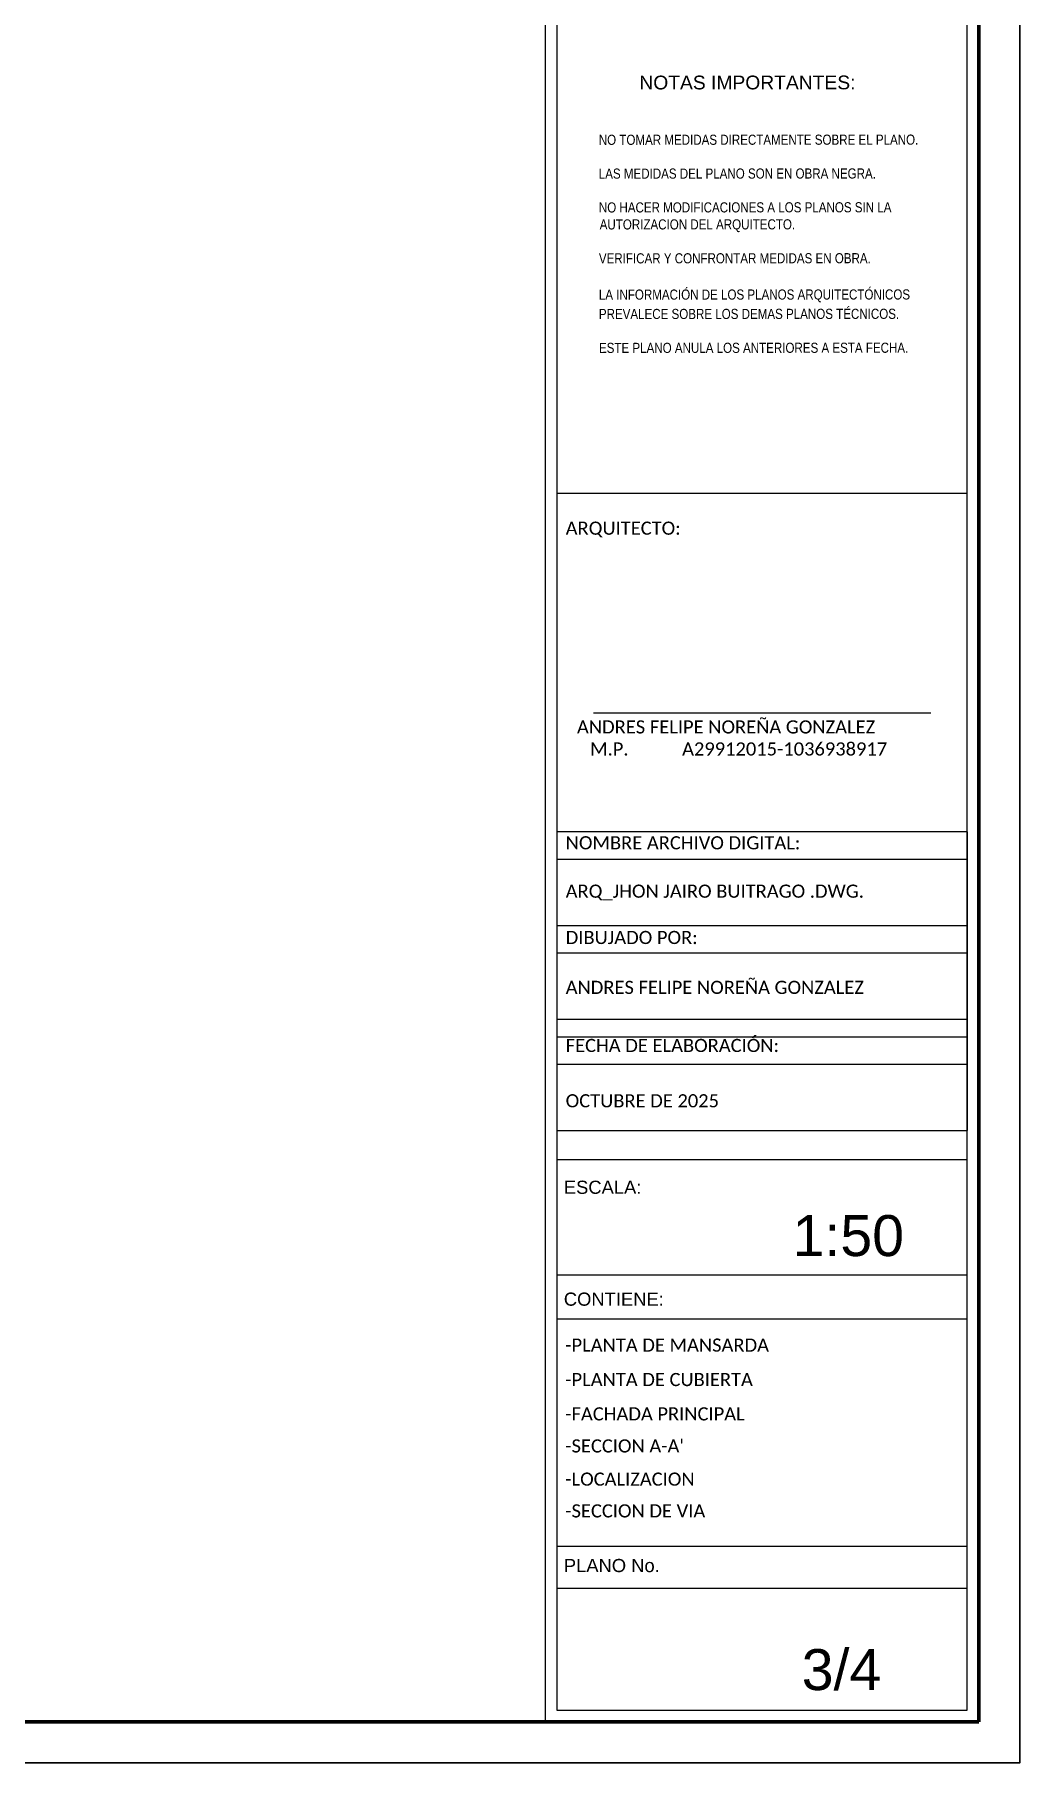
# Model space of a CAD drawing. Header units: metres. Extents: x 2750 to 2938, y 1259 to 1403.
# Drawn here: x 2876.02 to 2885.64, y 1360.92 to 1377.79 of the extents above; entities that cross this region are included whole.
import ezdxf

# ---------------------------------------------------------------- set-up
doc = ezdxf.new("R2010")
doc.units = ezdxf.units.M
doc.linetypes.add('CONTINUA', pattern=[0])
doc.layers.add('0.2', color=3, linetype='Continuous', lineweight=20)
doc.layers.add('TITULOS', color=131, linetype='Continuous', lineweight=90)
for name, color, linetype in [('2', 2, 'Continuous'), ('3', 3, 'Continuous'), ('A', 3, 'Continuous'), ('HATCH', 250, 'Continuous'), ('R-ROTULO', 7, 'Continuous'), ('R-ROTULO TEXTO', 4, 'Continuous'), ('Rótulo', 1, 'Continuous'), ('SECCION', 6, 'Continuous')]:
    doc.layers.add(name, color=color, linetype=linetype)
doc.styles.add('Arial Narrow', font='Arial Narrow.ttf')
doc.styles.add('MtXpl_Calibri', font='')
doc.styles.get("Standard").update_dxf_attribs({"font": 'Arial.ttf'})
doc.styles.add('WMF-Arial1', font='Arial.ttf')
doc.styles.get('MtXpl_Calibri').set_extended_font_data('Calibri')

msp = doc.modelspace()

# ---------------------------------------------------------------- linework, layer by layer
at = {"layer": '0.2', "transparency": 33554687}
msp.add_lwpolyline([(2835.636, 1360.925), (2835.636, 1395.925), (2885.636, 1395.925), (2885.636, 1360.925), (2835.636, 1360.925)], close=True, dxfattribs=at)
at = {"layer": '2', "transparency": 33554687}
msp.add_lwpolyline([(2835.636, 1360.925), (2835.636, 1395.925), (2885.636, 1395.925), (2885.636, 1360.925), (2835.636, 1360.925)], close=True, dxfattribs=at)
at = {"layer": '3', "transparency": 33554687}
msp.add_lwpolyline([(2835.636, 1360.925), (2835.636, 1395.925), (2885.636, 1395.925), (2885.636, 1360.925), (2835.636, 1360.925)], close=True, dxfattribs=at)
at = {"layer": 'A', "transparency": 33554687, "const_width": 0.01}
msp.add_lwpolyline([(2835.636, 1360.925), (2835.636, 1395.925), (2885.636, 1395.925), (2885.636, 1360.925), (2835.636, 1360.925)], close=True, dxfattribs=at)
at = {"layer": 'HATCH', "color": 6, "transparency": 33554687, "flags": 128}
msp.add_lwpolyline([(2835.636, 1360.925), (2835.636, 1395.925), (2885.636, 1395.925), (2885.636, 1360.925), (2835.636, 1360.925)], close=True, dxfattribs=at)
msp.add_lwpolyline([(2835.636, 1360.925), (2835.636, 1395.925), (2885.636, 1395.925), (2885.636, 1360.925), (2835.636, 1360.925)], close=True, dxfattribs=at)
msp.add_lwpolyline([(2835.636, 1360.925), (2835.636, 1395.925), (2885.636, 1395.925), (2885.636, 1360.925), (2835.636, 1360.925)], close=True, dxfattribs=at)
at = {"layer": 'R-ROTULO', "color": 1, "transparency": 33554687}
for p, q in [((2881.477, 1371.175), (2884.767, 1371.175)), ((2885.122, 1370.014), (2881.119, 1370.014)), ((2885.122, 1370.014), (2885.122, 1367.097)), ((2885.122, 1369.743), (2881.119, 1369.743)), ((2881.119, 1369.099), (2885.122, 1369.099)), ((2885.122, 1368.829), (2881.119, 1368.829)), ((2881.119, 1368.184), (2885.122, 1368.184)), ((2881.119, 1368.011), (2885.122, 1368.011)), ((2885.122, 1367.741), (2881.119, 1367.741)), ((2881.119, 1367.097), (2885.122, 1367.097))]:
    msp.add_line(p, q, dxfattribs=at)
at = {"layer": 'R-ROTULO', "color": 252, "transparency": 33554687}
msp.add_lwpolyline([(2835.636, 1360.925), (2885.636, 1360.925), (2885.636, 1395.925), (2835.636, 1395.925)], close=True, dxfattribs=at)
at = {"layer": 'R-ROTULO', "color": 1, "transparency": 33554687}
msp.add_lwpolyline([(2881.119, 1373.318), (2885.122, 1373.318), (2885.122, 1378.455), (2881.119, 1378.455)], close=True, dxfattribs=at)
at = {"layer": 'Rótulo', "linetype": 'Continuous', "ltscale": 0.5, "transparency": 33554687}
msp.add_line((2885.236, 1361.325), (2885.236, 1361.788), dxfattribs=at)
for points in [[(2881.004, 1361.325), (2885.236, 1361.325), (2885.236, 1385.022), (2881.004, 1385.022)], [(2881.119, 1361.44), (2885.122, 1361.44), (2885.122, 1384.908), (2881.119, 1384.908)], [(2881.119, 1365.688), (2885.122, 1365.688), (2885.122, 1366.812), (2881.119, 1366.812)], [(2881.119, 1363.042), (2885.122, 1363.042), (2885.122, 1365.255), (2881.119, 1365.255)], [(2881.119, 1361.44), (2885.122, 1361.44), (2885.122, 1362.626), (2881.119, 1362.626)]]:
    msp.add_lwpolyline(points, close=True, dxfattribs=at)
at = {"layer": 'SECCION', "color": 1, "linetype": 'CONTINUA', "transparency": 33554687}
msp.add_lwpolyline([(2835.636, 1360.925), (2835.636, 1395.925), (2885.636, 1395.925), (2885.636, 1360.925), (2835.636, 1360.925)], close=True, dxfattribs=at)
msp.add_lwpolyline([(2835.636, 1360.925), (2835.636, 1395.925), (2885.636, 1395.925), (2885.636, 1360.925), (2835.636, 1360.925)], close=True, dxfattribs=at)
at = {"layer": 'TITULOS', "transparency": 33554687}
msp.add_lwpolyline([(2885.236, 1361.325), (2885.236, 1395.525), (2836.036, 1395.525), (2836.036, 1361.325), (2885.236, 1361.325)], dxfattribs=at)

# ---------------------------------------------------------------- texts
at = {"layer": 'R-ROTULO TEXTO', "linetype": 'Continuous', "transparency": 33554687, "style": 'WMF-Arial1'}
msp.add_text('NOTAS IMPORTANTES:', height=0.13451, rotation=0.0357, dxfattribs=at).set_placement((2881.923, 1377.259))
at = {"layer": 'R-ROTULO TEXTO', "transparency": 33554687, "style": 'Arial Narrow'}
for s, p in [('NO TOMAR MEDIDAS DIRECTAMENTE SOBRE EL PLANO.', (2881.527, 1376.718)), ('LAS MEDIDAS DEL PLANO SON EN OBRA NEGRA.', (2881.527, 1376.388)), ('NO HACER MODIFICACIONES A LOS PLANOS SIN LA', (2881.528, 1376.058)), ('AUTORIZACION DEL ARQUITECTO.', (2881.536, 1375.892)), ('VERIFICAR Y CONFRONTAR MEDIDAS EN OBRA.', (2881.528, 1375.561)), ('LA INFORMACIÓN DE LOS PLANOS ARQUITECTÓNICOS', (2881.528, 1375.207)), ('PREVALECE SOBRE LOS DEMAS PLANOS TÉCNICOS.', (2881.528, 1375.018)), ('ESTE PLANO ANULA LOS ANTERIORES A ESTA FECHA.', (2881.529, 1374.687))]:
    msp.add_text(s, height=0.09857, rotation=0.0357, dxfattribs=at).set_placement(p)
at = {"layer": 'R-ROTULO TEXTO', "transparency": 33554687, "style": 'MtXpl_Calibri'}
for s, p in [('-PLANTA DE MANSARDA', (2881.2, 1364.939)), ('-PLANTA DE CUBIERTA ', (2881.2, 1364.603)), ('-FACHADA PRINCIPAL', (2881.2, 1364.268)), ("-SECCION A-A'", (2881.2, 1363.955)), ('-LOCALIZACION', (2881.2, 1363.631)), ('-SECCION DE VIA ', (2881.2, 1363.321))]:
    msp.add_text(s, height=0.12826, dxfattribs=at).set_placement(p)
at = {"layer": 'R-ROTULO TEXTO', "transparency": 33554687, "attachment_point": 1}
for s, insert, char_height, width in [('{\\fCalibri|b0|i0|c0|p34;ARQUITECTO:}', (2881.204, 1373.041), 0.12826, 2.62524), ('{\\fCalibri|b0|i0|c0|p34;ANDRES FELIPE NOREÑA GONZALEZ}', (2881.314, 1371.101), 0.12826, 3.47731), ('\\pi-0.38478,l0.51304,t1.02609;{\\fCalibri|b0|i0|c0|p34;M.P.^IA29912015-1036938917}', (2881.314, 1370.886), 0.12826, 3.47731), ('{\\fCalibri|b0|i0|c0|p34;NOMBRE ARCHIVO DIGITAL:}', (2881.204, 1369.97), 0.12826, 2.62524), ('{\\fCalibri|b0|i0|c0|p34;ARQ_JHON JAIRO BUITRAGO .DWG.}', (2881.204, 1369.498), 0.12826, 4.19299), ('{\\fCalibri|b0|i0|c0|p34;DIBUJADO POR:}', (2881.204, 1369.046), 0.12826, 2.62524), ('{\\fCalibri|b0|i0|c0|p34;ANDRES FELIPE NOREÑA GONZALEZ}', (2881.204, 1368.559), 0.12826, 3.47731), ('{\\fCalibri|b0|i0|c0|p34;FECHA DE ELABORACIÓN:}', (2881.204, 1367.992), 0.12826, 2.62524), ('{\\fCalibri|b0|i0|c0|p34;OCTUBRE DE 2025}', (2881.204, 1367.452), 0.12826, 2.62524), ('ESCALA:', (2881.186, 1366.608), 0.1283, 2.62524), ('1:50', (2883.418, 1366.272), 0.4, 2.62524), ('CONTIENE:', (2881.186, 1365.516), 0.1283, 2.62524), ('PLANO No.', (2881.186, 1362.916), 0.1283, 2.62524), ('3/4', (2883.507, 1362.036), 0.4, 2.62524)]:
    msp.add_mtext(s, dxfattribs=dict(at, insert=insert, char_height=char_height, width=width))

doc.saveas('drawing.dxf')
